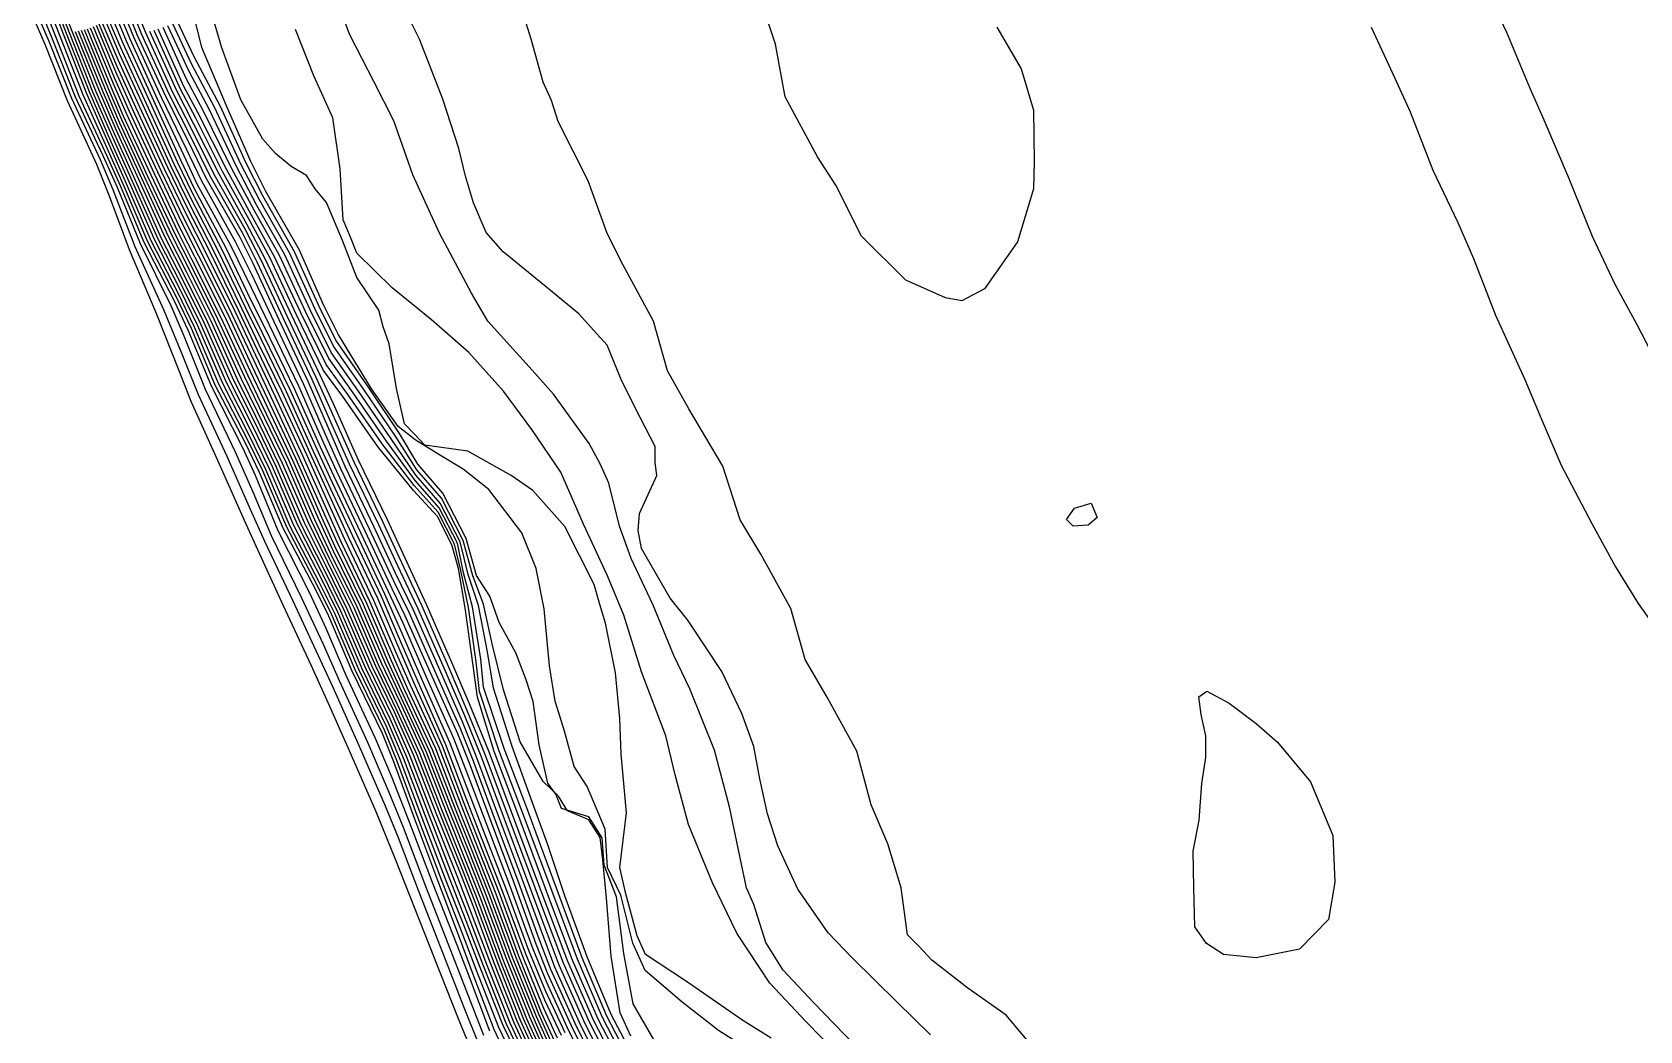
# Model space of a CAD drawing. Header units: feet. Extents: x 333642 to 335017, y 470420 to 471851.
# Drawn here: x 333876.8 to 333989.6, y 470702.4 to 470772.5 of the extents above; entities that cross this region are included whole.
import ezdxf

# ---------------------------------------------------------------- set-up
doc = ezdxf.new("R2010")
doc.units = ezdxf.units.FT
doc.header["$MEASUREMENT"] = 0
doc.layers.add('Contour', color=7, linetype='CONTINUOUS', true_color=0xffffff)

msp = doc.modelspace()

# ---------------------------------------------------------------- linework, layer by layer
at = {"layer": 'Contour', "color": 18, "linetype": 'Continuous', "true_color": 0x000000}
for points, elevation in [([(333911.263081, 470698.19137), (333909.224486, 470702.547256), (333907.68865, 470706.574592), (333906.810969, 470708.914735), (333905.262623, 470712.977856), (333903.651291, 470717.2946), (333902.181967, 470721.307707), (333901.384229, 470723.288186), (333899.265782, 470727.667094), (333897.621905, 470731.534296), (333896.695387, 470733.423621), (333894.426125, 470737.692529), (333892.773933, 470741.607499), (333891.784584, 470743.656234), (333889.663537, 470747.728764), (333887.99169, 470751.692299), (333886.93847, 470753.895243), (333884.931101, 470757.783213), (333883.23361, 470761.779409), (333882.089303, 470764.349113), (333880.402699, 470768.080553), (333878.775379, 470772.240797), (333877.321029, 470775.973771)], -19.5), ([(333911.629674, 470698.339643), (333909.539719, 470702.688684), (333907.964547, 470706.737004), (333906.974752, 470709.327415), (333905.538552, 470713.028483), (333903.902247, 470717.358475), (333902.407408, 470721.392961), (333901.527966, 470723.534116), (333899.498021, 470727.724689), (333897.832394, 470731.62613), (333896.817419, 470733.693055), (333894.676029, 470737.756848), (333892.996043, 470741.710759), (333891.905733, 470743.964362), (333889.92667, 470747.789464), (333888.217275, 470751.786631), (333887.062532, 470754.185346), (333885.176183, 470757.840157), (333883.442871, 470761.858306), (333882.221129, 470764.604791), (333880.660725, 470768.147739), (333879.026583, 470772.334449), (333877.471169, 470776.410631)], -19), ([(333911.936312, 470698.522429), (333909.84375, 470702.82775), (333908.237784, 470706.887877), (333907.131871, 470709.742178), (333905.812929, 470713.086171), (333904.153782, 470717.423679), (333902.635718, 470721.47568), (333901.670033, 470723.782662), (333899.730855, 470727.781155), (333898.046031, 470731.713066), (333896.937856, 470733.96591), (333894.926391, 470737.820086), (333893.221643, 470741.808112), (333892.0258, 470744.276208), (333890.18975, 470747.850919), (333888.445647, 470751.876965), (333887.184272, 470754.478743), (333885.420693, 470757.898814), (333883.653953, 470761.935121), (333882.350503, 470764.848109), (333880.883176, 470768.192661), (333879.234567, 470772.381652), (333877.660277, 470776.488458)], -18.5), ([(333912.068832, 470698.785507), (333910.09392, 470702.901746), (333908.473418, 470706.99594), (333907.259916, 470710.151965), (333906.084968, 470713.152685), (333904.40556, 470717.49092), (333902.866671, 470721.556253), (333901.810927, 470724.032839), (333899.96397, 470727.836988), (333898.262499, 470731.795548), (333897.057193, 470734.241326), (333895.17679, 470737.882912), (333893.450343, 470741.900157), (333892.145469, 470744.590623), (333890.45225, 470747.913993), (333888.67643, 470751.963873), (333887.304258, 470754.774452), (333885.664245, 470757.959786), (333883.86661, 470762.010208), (333882.478551, 470765.094042), (333881.104307, 470768.239558), (333879.44317, 470772.427863), (333877.851999, 470776.562058)], -18), ([(333912.199199, 470699.050517), (333910.344156, 470702.973512), (333908.712823, 470707.094589), (333907.391518, 470710.56429), (333906.353809, 470713.229919), (333904.657218, 470717.560948), (333903.100029, 470721.635098), (333901.951121, 470724.283747), (333900.197047, 470727.892666), (333898.481488, 470731.87401), (333897.175929, 470734.518474), (333895.426809, 470737.945974), (333893.68176, 470741.987482), (333892.265432, 470744.906474), (333890.713632, 470747.979551), (333888.909248, 470752.047926), (333887.423074, 470755.071503), (333885.906443, 470758.023683), (333884.08059, 470762.083926), (333882.605599, 470765.34205), (333881.323862, 470768.288805), (333879.652196, 470772.473381), (333878.046111, 470776.631756)], -17.5), ([(333917.378991, 470698.709572), (333915.303852, 470702.817497), (333913.483786, 470706.907147), (333912.464678, 470709.612142), (333911.230279, 470712.953745), (333909.55934, 470717.442803), (333908.011485, 470721.599589), (333906.997856, 470724.118656), (333905.407841, 470727.754622), (333903.556029, 470731.940924), (333902.315006, 470734.541831), (333900.810652, 470737.772081), (333898.778799, 470742.024961), (333897.550141, 470744.816358), (333896.177353, 470747.995403), (333894.116935, 470752.358859), (333892.326214, 470756.262375), (333891.410323, 470758.093921), (333889.021331, 470762.250771), (333887.805018, 470764.762695), (333886.175264, 470768.021378), (333884.222592, 470772.259733), (333882.668187, 470776.099171)], -9), ([(333917.552126, 470699.107979), (333915.611751, 470702.932492), (333913.778124, 470707.056009), (333912.585886, 470710.2206), (333911.509708, 470713.105786), (333909.863512, 470717.535864), (333908.30112, 470721.718285), (333907.156407, 470724.539547), (333905.719662, 470727.872266), (333903.862173, 470732.08742), (333902.439676, 470735.101288), (333901.125453, 470737.924979), (333899.086443, 470742.180625), (333897.685881, 470745.348357), (333896.467364, 470748.122426), (333894.419545, 470752.44129), (333892.610911, 470756.362453), (333891.571138, 470758.401819), (333889.307269, 470762.377604), (333887.927521, 470765.190766), (333886.436731, 470768.13616), (333884.498132, 470772.361527), (333882.831294, 470776.499205)], -8.5), ([(333917.72056, 470699.509246), (333915.91771, 470703.04402), (333914.077126, 470707.185141), (333912.704008, 470710.832946), (333911.783358, 470713.279656), (333910.168157, 470717.633742), (333908.595866, 470721.830723), (333907.317316, 470724.956613), (333906.028794, 470727.991699), (333904.172676, 470732.220243), (333902.566274, 470735.657733), (333901.435239, 470738.090421), (333899.39778, 470742.328445), (333897.817739, 470745.88564), (333896.752156, 470748.265792), (333894.723079, 470752.52725), (333892.901647, 470756.457981), (333891.729442, 470758.711672), (333889.595341, 470762.496374), (333888.050579, 470765.611398), (333886.701253, 470768.247583), (333884.788491, 470772.442085), (333883.120431, 470776.601863)], -8), ([(333978.257313, 470776.582789), (333980.197718, 470772.483111), (333981.849306, 470768.564312), (333982.75172, 470766.488665), (333984.537158, 470762.333628), (333986.208986, 470758.176574), (333987.805218, 470754.810224), (333989.325238, 470752.016647), (333991.324036, 470748.153069)], -2), ([(333908.490977, 470702.127919), (333907.276307, 470705.252578), (333906.180113, 470708.084617), (333904.426842, 470712.577334), (333902.86974, 470716.715952), (333901.866556, 470719.159396), (333900.363057, 470722.658133), (333898.38605, 470726.978988), (333897.244303, 470729.533891), (333895.712389, 470732.842825), (333893.607544, 470737.16477), (333892.323408, 470740.223005), (333891.095026, 470743.025361), (333888.990618, 470747.42299), (333887.490168, 470751.174073), (333886.563984, 470753.289313), (333884.414515, 470757.632637), (333882.800368, 470761.593856), (333881.813577, 470763.82218), (333879.865701, 470767.91969), (333878.260512, 470771.983981), (333877.073485, 470774.880308)], -20.5), ([(333908.909079, 470702.412681), (333907.418487, 470706.405083), (333906.639789, 470708.461095), (333904.899738, 470712.854761), (333903.296976, 470717.080056), (333902.017965, 470720.306437), (333900.904755, 470722.945495), (333898.839269, 470727.353468), (333897.433814, 470730.653094), (333896.28575, 470733.140749), (333894.086385, 470737.512148), (333892.494952, 470741.397675), (333891.609509, 470743.333752), (333889.395684, 470747.660412), (333887.765177, 470751.589565), (333886.809383, 470753.608441), (333884.685819, 470757.727382), (333883.026412, 470761.698083), (333881.957047, 470764.088247), (333880.134178, 470768.002896), (333878.515326, 470772.120919), (333877.192679, 470775.42781)], -20), ([(333916.875823, 470698.344593), (333914.730579, 470702.579209), (333912.989837, 470706.436778), (333912.172864, 470708.524066), (333910.662662, 470712.693103), (333908.958087, 470717.247179), (333907.484977, 470721.218804), (333906.665569, 470723.278826), (333904.777711, 470727.50079), (333902.960043, 470731.586563), (333902.062214, 470733.436154), (333900.171957, 470737.489343), (333898.180257, 470741.676031), (333897.255505, 470743.707504), (333895.535808, 470747.652751), (333893.476337, 470751.944411), (333892.21531, 470754.549149), (333890.762924, 470757.526942), (333888.408068, 470761.813249), (333887.476393, 470763.802759), (333885.620703, 470767.782477), (333883.694186, 470772.001241), (333882.485298, 470774.95935)], -10), ([(333917.135926, 470698.504012), (333915.01289, 470702.702194), (333913.20726, 470706.737536), (333912.335453, 470709.015349), (333910.946374, 470712.819695), (333909.256543, 470717.35207), (333907.727621, 470721.47302), (333906.840405, 470723.696564), (333905.094366, 470727.636523), (333903.255652, 470731.777556), (333902.18981, 470733.984814), (333900.492331, 470737.628065), (333898.476259, 470741.857947), (333897.404454, 470744.263265), (333895.859873, 470747.828302), (333893.794657, 470752.173857), (333892.256061, 470755.444853), (333891.096022, 470757.78214), (333888.712708, 470762.029674), (333887.645439, 470764.276956), (333885.899957, 470767.901407), (333883.9568, 470772.137372), (333882.573506, 470775.5319)], -9.5), ([(333934.479582, 470701.458758), (333931.631281, 470704.396392), (333929.489784, 470706.690348), (333928.270425, 470708.628275), (333927.419688, 470711.300296), (333926.911256, 470712.482125), (333926.566398, 470714.123807), (333925.733902, 470718.149051), (333924.665982, 470722.135926), (333922.933371, 470726.437893), (333921.826051, 470728.757693), (333920.37005, 470732.298853), (333918.839249, 470735.56332), (333917.999933, 470737.843001), (333917.267668, 470740.860563), (333916.664767, 470742.201451), (333915.89503, 470743.644552), (333913.390871, 470747.100681), (333911.884738, 470748.778254), (333908.781024, 470752.209596), (333907.63339, 470754.183079), (333905.395285, 470758.394746), (333903.528901, 470762.482096), (333902.184383, 470766.259348), (333900.813413, 470768.985752), (333899.069987, 470772.35086), (333898.248163, 470774.635505)], -2.5), ([(333939.815005, 470702.165593), (333937.481979, 470704.456769), (333934.318857, 470707.570381), (333932.648435, 470709.326113), (333930.510427, 470712.38908), (333929.122253, 470715.422187), (333928.378604, 470717.66228), (333927.86174, 470720.117988), (333927.441459, 470722.387217), (333926.583206, 470724.709063), (333925.1886, 470727.641697), (333922.801833, 470731.235956), (333921.563257, 470732.795644), (333919.544271, 470736.278517), (333919.316045, 470737.540157), (333919.419683, 470738.73209), (333920.625969, 470741.400706), (333920.50179, 470742.29499), (333920.50253, 470743.423694), (333919.109649, 470746.13839), (333918.123215, 470748.126455), (333917.152812, 470750.535642), (333916.196666, 470751.576052), (333915.163916, 470752.735981), (333912.785752, 470754.694324), (333909.85093, 470757.0817), (333908.662172, 470758.430461), (333907.784286, 470760.515439), (333907.21582, 470762.390877), (333906.744786, 470764.332244), (333905.632958, 470767.775956), (333903.979685, 470771.984949), (333902.33443, 470775.333488)], -2), ([(333907.730165, 470700.838587), (333906.719627, 470703.277804), (333905.037923, 470707.529893), (333903.33652, 470711.875998), (333902.269305, 470714.534551), (333900.937411, 470717.8039), (333899.074477, 470722.087451), (333897.611263, 470725.394997), (333896.386958, 470728.077975), (333894.423625, 470732.296274), (333892.761984, 470735.915722), (333891.706583, 470738.236441), (333889.838004, 470742.434453), (333887.987631, 470746.580424), (333887.177639, 470748.622052), (333885.533026, 470752.789573), (333883.646113, 470757.224117), (333882.240841, 470760.975636), (333881.365071, 470763.212581), (333879.300092, 470767.676298), (333877.745474, 470771.62023), (333876.826046, 470773.727478)], -21.5), ([(333908.06353, 470701.737572), (333907.146636, 470704.006975), (333905.658951, 470707.796385), (333903.920227, 470712.274882), (333902.511711, 470715.982666), (333901.595921, 470718.209767), (333899.782892, 470722.39184), (333897.936376, 470726.531053), (333897.053779, 470728.442092), (333895.123245, 470732.578064), (333893.142741, 470736.764068), (333892.141447, 470739.001718), (333890.49101, 470742.719194), (333888.490427, 470747.042019), (333887.341753, 470749.891271), (333886.06711, 470753.001128), (333884.047726, 470757.432168), (333882.502022, 470761.430978), (333881.629469, 470763.539766), (333879.597894, 470767.829289), (333878.012088, 470771.827105), (333876.951739, 470774.307659)], -21), ([(333913.933131, 470702.1235), (333912.774583, 470704.601721), (333911.410215, 470707.901874), (333909.827618, 470712.177845), (333908.166809, 470716.396643), (333907.349051, 470718.502994), (333905.840613, 470722.503288), (333903.869148, 470726.961836), (333902.588807, 470729.938517), (333901.313266, 470732.907697), (333899.309732, 470737.144811), (333897.779954, 470740.438645), (333896.564087, 470743.075225), (333894.668341, 470747.253826), (333892.875472, 470750.944142), (333891.794505, 470753.183727), (333889.874151, 470757.153807), (333887.969524, 470760.796587), (333886.782345, 470763.228905), (333884.842989, 470767.459958), (333883.038538, 470771.396614), (333882.166378, 470773.442997)], -11.5), ([(333914.196707, 470702.294551), (333912.844715, 470705.211461), (333911.660584, 470708.078795), (333910.093128, 470712.331322), (333908.379281, 470716.732875), (333907.459515, 470719.109512), (333906.104877, 470722.666711), (333904.153804, 470727.108429), (333902.70453, 470730.470564), (333901.567241, 470733.064846), (333899.593231, 470737.257691), (333897.889895, 470740.886194), (333896.801451, 470743.211898), (333894.938621, 470747.350681), (333893.001486, 470751.321046), (333892.028323, 470753.311539), (333890.150385, 470757.224969), (333888.083545, 470761.13922), (333887.011013, 470763.360925), (333885.093811, 470767.564128), (333883.207258, 470771.68789), (333882.308618, 470773.822872)], -11), ([(333916.618977, 470698.189602), (333914.462914, 470702.445012), (333912.917558, 470705.825194), (333911.921537, 470708.295076), (333910.379628, 470712.520849), (333908.665411, 470717.022264), (333907.469906, 470720.173831), (333906.388272, 470722.93577), (333904.462754, 470727.294291), (333902.830164, 470731.028697), (333901.816473, 470733.236424), (333899.878381, 470737.369397), (333898.001042, 470741.331075), (333897.043406, 470743.374129), (333895.221008, 470747.475292), (333893.178778, 470751.672932), (333892.19167, 470753.672403), (333890.438843, 470757.327273), (333888.204556, 470761.494373), (333887.25179, 470763.510553), (333885.353091, 470767.672487), (333883.445033, 470771.853613), (333882.397487, 470774.389457)], -10.5), ([(333927.492131, 470700.84624), (333924.944457, 470702.473416), (333922.411155, 470704.455942), (333919.817283, 470706.682778), (333918.953998, 470708.59261), (333918.104132, 470711.957172), (333917.173305, 470713.897478), (333917.007248, 470716.59643), (333915.749631, 470719.587069), (333914.843364, 470720.972464), (333914.162239, 470723.457799), (333913.491409, 470725.557508), (333913.092787, 470728.044725), (333912.739558, 470732.030817), (333912.178643, 470734.87768), (333911.151189, 470737.373939), (333908.844159, 470740.408244), (333907.044425, 470741.82643), (333905.35324, 470742.865894), (333903.692308, 470743.883372), (333902.486394, 470744.83387), (333900.630477, 470747.478147), (333898.295212, 470751.300704), (333897.253694, 470753.370589), (333895.580907, 470757.184627), (333893.216151, 470761.317555), (333892.166008, 470763.415477), (333890.451461, 470767.328748), (333888.715193, 470771.40144), (333888.201019, 470773.494403)], -4), ([(333928.637172, 470701.930727), (333926.663864, 470703.163905), (333922.702444, 470705.903304), (333919.827517, 470707.797087), (333919.250455, 470709.095451), (333918.455147, 470712.053507), (333918.033168, 470713.896428), (333918.509267, 470717.734555), (333918.128369, 470721.854089), (333918.035748, 470724.359621), (333917.720741, 470727.556205), (333917.039566, 470731.038329), (333916.634152, 470732.338529), (333916.228639, 470733.755297), (333914.184276, 470737.813247), (333911.940282, 470740.336424), (333910.404986, 470741.385527), (333907.368522, 470743.094239), (333904.364609, 470743.528615), (333903.638805, 470744.280956), (333902.92521, 470745.012697), (333902.366878, 470747.498237), (333901.863115, 470750.63438), (333901.447523, 470751.812576), (333901.133222, 470752.987561), (333899.590926, 470755.277162), (333898.576904, 470757.872829), (333897.475017, 470760.53324), (333896.668413, 470761.504745), (333896.058331, 470762.438425), (333894.998283, 470763.054436), (333893.880851, 470763.969901), (333893.003485, 470764.975061), (333891.469015, 470767.731246), (333890.131119, 470771.384343), (333889.255306, 470774.338017)], -3.5), ([(333946.590756, 470701.779538), (333945.116337, 470703.533825), (333942.436804, 470705.428736), (333939.917212, 470707.405406), (333939.035363, 470708.356986), (333938.201126, 470709.177659), (333937.750762, 470712.463903), (333936.834666, 470715.56557), (333935.64671, 470718.300159), (333934.650366, 470722.058911), (333932.590907, 470725.804699), (333931.037107, 470728.497008), (333930.033144, 470732.063801), (333927.91834, 470735.876832), (333926.461205, 470738.28405), (333925.247863, 470742.041438), (333922.865751, 470746.078285), (333921.374874, 470748.727743), (333920.384634, 470752.224093), (333918.094851, 470756.446326), (333917.127408, 470758.4403), (333915.805991, 470762.054013), (333913.702341, 470766.227844), (333913.232963, 470767.683173), (333912.654036, 470768.985624), (333911.826875, 470771.986311), (333911.244019, 470773.853859)], -1.5), ([(333944.480837, 470772.827907), (333946.172163, 470769.92291), (333947.032833, 470767.014304), (333947.094324, 470763.378507), (333947.038955, 470761.493628), (333945.914229, 470757.774391), (333943.609067, 470754.487217), (333942.020998, 470753.640241), (333940.869161, 470753.855527), (333938.100032, 470755.095072), (333934.97069, 470758.182361), (333933.187147, 470761.757285), (333931.903966, 470763.746616), (333929.622807, 470767.958579), (333928.940477, 470771.641191), (333928.016449, 470774.475872)], -1), ([(333912.327834, 470699.316701), (333910.594059, 470703.043788), (333908.955425, 470707.184964), (333907.528031, 470710.976713), (333906.618521, 470713.319895), (333904.908364, 470717.63456), (333903.335536, 470721.712664), (333902.091061, 470724.534568), (333900.429768, 470727.948657), (333898.702691, 470731.948882), (333897.294562, 470734.796542), (333895.676032, 470738.009902), (333893.915514, 470742.070664), (333892.386394, 470745.222633), (333890.973345, 470748.048463), (333889.143725, 470752.129696), (333887.541316, 470755.368937), (333886.146882, 470758.091121), (333884.29564, 470762.156643), (333882.732001, 470765.591562), (333881.54158, 470768.340777), (333879.861452, 470772.518501)], -17), ([(333912.455146, 470699.583347), (333910.843253, 470703.113256), (333909.200676, 470707.268126), (333907.670909, 470711.386593), (333906.878103, 470713.424765), (333905.158578, 470717.712611), (333903.572925, 470721.789439), (333902.231165, 470724.784557), (333900.661812, 470728.005416), (333898.925805, 470732.020586), (333897.413589, 470735.074738), (333895.924042, 470738.075317), (333894.151232, 470742.150268), (333892.509062, 470745.537982), (333891.230827, 470748.121605), (333889.379483, 470752.209757), (333887.65959, 470755.6658), (333886.385142, 470758.162725), (333884.511502, 470762.228732), (333882.858138, 470765.841972), (333881.757199, 470768.395849), (333880.070741, 470772.563512)], -16.5), ([(333912.584608, 470699.841622), (333911.072732, 470703.173116), (333909.423016, 470707.328016), (333907.864063, 470711.533237), (333907.024685, 470713.690666), (333905.38409, 470717.774775), (333903.793988, 470721.854832), (333902.355074, 470725.033182), (333900.892859, 470728.063394), (333899.150533, 470732.089537), (333897.533502, 470735.352286), (333896.170425, 470738.142829), (333894.388547, 470742.226847), (333892.634146, 470745.851408), (333891.485505, 470748.199868), (333889.616144, 470752.288687), (333887.778509, 470755.961145), (333886.620797, 470758.239133), (333884.727914, 470762.300573), (333882.984423, 470766.092633), (333881.970453, 470768.454397), (333880.279872, 470772.608699)], -16), ([(333912.712731, 470700.10039), (333911.296817, 470703.23274), (333909.64093, 470707.382181), (333908.069912, 470711.619042), (333907.146838, 470713.990108), (333905.603979, 470717.834889), (333904.012793, 470721.916441), (333902.47605, 470725.281901), (333901.122587, 470728.123036), (333899.37658, 470732.156143), (333897.654789, 470735.628426), (333896.414766, 470738.213045), (333894.627095, 470742.300945), (333892.762352, 470746.161812), (333891.736796, 470748.284152), (333889.853332, 470752.367062), (333887.898689, 470756.254035), (333886.85341, 470758.320993), (333884.944611, 470762.372555), (333883.111296, 470766.342854), (333882.181075, 470768.516799), (333880.48865, 470772.654349)], -15.5), ([(333912.839096, 470700.361041), (333911.519152, 470703.294612), (333909.859324, 470707.434935), (333908.278804, 470711.698584), (333907.267896, 470714.290519), (333905.822948, 470717.897531), (333904.23287, 470721.976798), (333902.597923, 470725.530336), (333901.350673, 470728.184784), (333899.603656, 470732.22081), (333897.77793, 470735.902417), (333896.65665, 470738.286564), (333894.866519, 470742.373095), (333892.894383, 470746.468111), (333891.984105, 470748.375372), (333890.090665, 470752.445467), (333888.020749, 470756.543539), (333887.082535, 470758.408967), (333885.161322, 470762.445073), (333883.23923, 470766.591902), (333882.388793, 470768.583434), (333880.696882, 470772.700747)], -15), ([(333912.964089, 470700.622925), (333911.739491, 470703.359094), (333910.077953, 470707.486683), (333908.4904, 470711.772448), (333907.388389, 470714.590855), (333906.040705, 470717.963184), (333904.453974, 470722.036271), (333902.721055, 470725.777932), (333901.576793, 470728.249078), (333899.831476, 470732.283935), (333897.909818, 470736.174835), (333896.894376, 470738.366631), (333895.103649, 470742.449641), (333893.110052, 470746.628805), (333892.137849, 470748.68058), (333890.335873, 470752.538527), (333888.250632, 470756.679436), (333887.236772, 470758.698662), (333885.393521, 470762.54438), (333883.430096, 470766.778771), (333882.521149, 470768.864951), (333880.907611, 470772.76714)], -14.5), ([(333913.088125, 470700.885351), (333911.95759, 470703.426543), (333910.296576, 470707.537818), (333908.704373, 470711.841198), (333907.508817, 470714.890136), (333906.25695, 470718.03235), (333904.675857, 470722.095239), (333902.845806, 470726.024124), (333901.800623, 470728.316358), (333900.059758, 470732.345917), (333898.045548, 470736.446279), (333897.128355, 470738.451504), (333895.340021, 470742.526005), (333893.353217, 470746.738009), (333892.26353, 470749.04991), (333890.582716, 470752.636794), (333888.513256, 470756.771119), (333887.368781, 470759.045151), (333885.630316, 470762.655756), (333883.659131, 470766.916427), (333882.608761, 470769.280154), (333881.118883, 470772.850408)], -14), ([(333913.214549, 470701.14994), (333912.169871, 470703.497044), (333910.514962, 470707.588727), (333908.92041, 470711.905377), (333907.629652, 470715.18744), (333906.471368, 470718.105553), (333904.898262, 470722.154095), (333902.978523, 470726.270561), (333902.026449, 470728.392807), (333900.294032, 470732.418547), (333898.228897, 470736.659299), (333897.315154, 470738.678505), (333895.581925, 470742.612601), (333893.604974, 470746.844178), (333892.387645, 470749.422616), (333890.828809, 470752.737425), (333888.7801, 470756.855921), (333887.495708, 470759.394787), (333885.865603, 470762.766837), (333883.891679, 470767.042136), (333882.692895, 470769.70059), (333881.328256, 470772.941134)], -13.5), ([(333913.345995, 470701.41849), (333912.372881, 470703.570547), (333910.732885, 470707.639792), (333909.138207, 470711.96551), (333907.751338, 470715.481902), (333906.683636, 470718.183335), (333905.120927, 470722.213246), (333903.121758, 470726.518987), (333902.255769, 470728.479993), (333900.536789, 470732.504235), (333898.481728, 470736.77926), (333897.435537, 470739.107167), (333895.83104, 470742.718618), (333893.866847, 470746.952546), (333892.509028, 470749.801376), (333891.073605, 470752.841406), (333889.050393, 470756.935204), (333887.61842, 470759.746125), (333886.098891, 470762.878709), (333884.127006, 470767.157706), (333882.774553, 470770.123893), (333881.535272, 470773.040506)], -13), ([(333913.476848, 470701.685522), (333912.572954, 470703.648101), (333910.950122, 470707.69139), (333909.357473, 470712.022103), (333907.88786, 470715.77639), (333906.906757, 470718.28414), (333905.358631, 470722.309271), (333903.352341, 470726.696298), (333902.38387, 470728.909738), (333900.795177, 470732.625694), (333898.751604, 470736.905685), (333897.553771, 470739.545737), (333896.078204, 470742.830102), (333894.131793, 470747.056089), (333892.630184, 470750.182412), (333891.316542, 470752.94975), (333889.323358, 470757.010348), (333887.737757, 470760.097764), (333886.329724, 470762.992387), (333884.364423, 470767.26483), (333882.860244, 470770.54807), (333881.746026, 470773.159603)], -12.5), ([(333913.673546, 470701.926843), (333912.705648, 470703.999064), (333911.176748, 470707.776167), (333909.587577, 470712.091833), (333908.02786, 470716.080748), (333907.12973, 470718.391903), (333905.599877, 470722.408505), (333903.608397, 470726.838116), (333902.486478, 470729.424129), (333901.055584, 470732.762188), (333899.02887, 470737.028275), (333897.668318, 470739.990912), (333896.322774, 470742.948476), (333894.399175, 470747.156079), (333892.752022, 470750.563951), (333891.55704, 470753.063499), (333889.598208, 470757.082744), (333887.854532, 470760.44835), (333886.557674, 470763.108822), (333884.603287, 470767.365089), (333882.94946, 470770.973061), (333881.958432, 470773.29611)], -12), ([(333917.885994, 470699.906053), (333916.213516, 470703.154711), (333914.379363, 470707.298587), (333912.821656, 470711.441693), (333912.049778, 470713.479664), (333910.472276, 470717.739197), (333908.895015, 470721.938669), (333907.481668, 470725.367594), (333906.334255, 470728.115027), (333904.486231, 470732.342343), (333902.697172, 470736.205873), (333901.738478, 470738.272162), (333899.711413, 470742.471901), (333897.947708, 470746.423218), (333897.03052, 470748.42831), (333895.026868, 470752.618371), (333893.197394, 470756.550769), (333891.88627, 470759.021938), (333889.88462, 470762.60877), (333888.171765, 470766.033106), (333886.961627, 470768.366428), (333885.07954, 470772.522403)], -7.5), ([(333918.058681, 470700.284618), (333916.519787, 470703.261028), (333914.715079, 470707.389944), (333913.136886, 470711.612638), (333912.251966, 470713.95708), (333910.805001, 470717.842588), (333909.21686, 470722.03928), (333908.062454, 470725.840113), (333907.721677, 470728.230078), (333907.197365, 470732.099799), (333906.733491, 470734.875888), (333906.254195, 470736.531891), (333905.242437, 470738.50528), (333903.564533, 470740.348686), (333901.048131, 470743.455511), (333898.601313, 470746.934404), (333897.256136, 470748.756778), (333895.34767, 470752.707885), (333893.50758, 470756.639056), (333892.041109, 470759.336072), (333890.174248, 470762.716346), (333888.292579, 470766.453112), (333887.216872, 470768.494496), (333885.370602, 470772.603664)], -7), ([(333918.228656, 470700.664112), (333916.824016, 470703.368773), (333915.055211, 470707.474415), (333913.477652, 470711.72599), (333912.441887, 470714.460348), (333911.136881, 470717.953615), (333909.542517, 470722.137133), (333908.198377, 470726.24455), (333907.971205, 470728.313855), (333907.425808, 470732.134117), (333906.880801, 470734.734389), (333906.447635, 470736.578022), (333905.298876, 470738.808928), (333903.624653, 470740.684245), (333901.367468, 470743.622603), (333898.960475, 470747.070154), (333897.445317, 470749.174359), (333895.675926, 470752.798454), (333893.828227, 470756.725399), (333892.196404, 470759.655718), (333890.467546, 470762.82265), (333888.43484, 470766.848335), (333887.462309, 470768.662718), (333885.665427, 470772.689074)], -6.5), ([(333918.396335, 470701.043751), (333917.123549, 470703.479907), (333915.396018, 470707.554776), (333913.825155, 470711.82253), (333912.661092, 470714.970704), (333911.5036, 470718.085917), (333909.927214, 470722.251201), (333908.475994, 470726.536603), (333908.292968, 470728.520823), (333907.706279, 470732.176274), (333907.082809, 470734.576191), (333906.650342, 470736.636048), (333905.363061, 470739.12869), (333903.679081, 470741.040445), (333901.682921, 470743.792286), (333899.327586, 470747.194289), (333897.625526, 470749.598318), (333896.001107, 470752.89532), (333894.175862, 470756.815982), (333892.389552, 470759.996719), (333890.810046, 470762.949283), (333888.826475, 470766.983791), (333887.65214, 470769.189961), (333886.010596, 470772.805129)], -6), ([(333918.563157, 470701.421216), (333917.41738, 470703.596008), (333915.736569, 470707.632671), (333914.177713, 470711.90549), (333912.982958, 470715.499133), (333911.977139, 470718.250086), (333910.483717, 470722.393355), (333909.168944, 470726.468743), (333908.755653, 470729.020748), (333908.114834, 470732.26488), (333907.409994, 470734.442514), (333906.846493, 470736.733148), (333905.436367, 470739.459951), (333903.734164, 470741.412216), (333901.992898, 470743.966416), (333899.701237, 470747.309007), (333897.798676, 470750.025838), (333896.322368, 470752.999681), (333894.525762, 470756.906168), (333892.587043, 470760.335021), (333891.152224, 470763.070143), (333889.226869, 470767.094078), (333887.827769, 470769.725116), (333886.35049, 470772.932735)], -5.5), ([(333918.796426, 470702.071692), (333918.050376, 470703.71486), (333917.41691, 470707.68637), (333917.089169, 470711.747711), (333916.841636, 470714.444452), (333916.650647, 470715.994875), (333915.872517, 470717.252774), (333914.371204, 470717.876998), (333913.726169, 470718.897221), (333912.649741, 470719.939484), (333911.048186, 470722.708908), (333909.876576, 470726.351213), (333909.116107, 470729.49672), (333908.47682, 470732.363748), (333907.724106, 470734.355466), (333907.047125, 470736.844263), (333905.520129, 470739.79855), (333903.794987, 470741.793842), (333902.29572, 470744.146892), (333900.079856, 470747.416785), (333897.966707, 470750.45404), (333896.638831, 470753.112792), (333894.877133, 470756.99694), (333892.789956, 470760.669073), (333891.492965, 470763.187058), (333889.632969, 470767.184839), (333887.993212, 470770.262218), (333886.683723, 470773.074168)], -5), ([(333920.43732, 470701.790196), (333918.964067, 470704.33569), (333918.308071, 470707.875066), (333917.791864, 470711.837817), (333916.933881, 470714.071154), (333916.787819, 470715.978565), (333915.851335, 470717.456587), (333913.939089, 470718.043832), (333913.553787, 470719.051533), (333912.97584, 470719.820316), (333912.38865, 470722.51063), (333911.966213, 470725.550407), (333911.469984, 470727.062663), (333910.738274, 470728.965825), (333909.580913, 470731.081139), (333908.922766, 470732.919299), (333907.992048, 470734.387798), (333907.250818, 470736.970556), (333905.615599, 470740.140814), (333903.865468, 470742.179672), (333902.589659, 470744.335607), (333900.461696, 470747.520423), (333898.131572, 470750.879991), (333896.949587, 470753.235969), (333895.22914, 470757.089368), (333892.999338, 470760.9972), (333891.831221, 470763.301674), (333890.041991, 470767.261397), (333888.152289, 470770.795521), (333887.008888, 470773.231832)], -4.5), ([(333933.144358, 470700.984784), (333931.110605, 470703.08436), (333928.563048, 470705.778516), (333926.239018, 470709.303726), (333924.521403, 470712.827834), (333922.855081, 470716.903148), (333921.920374, 470720.39618), (333921.253433, 470723.129964), (333919.547129, 470727.622558), (333918.325537, 470731.603308), (333917.177773, 470734.343968), (333915.480035, 470737.967504), (333913.886632, 470741.629176), (333911.866243, 470744.621946), (333909.873672, 470747.314707), (333907.454645, 470750.007384), (333904.826756, 470752.300498), (333902.080268, 470754.547798), (333899.585408, 470756.982735), (333899.154115, 470758.095145), (333898.642864, 470759.325019), (333898.417717, 470762.896951), (333897.903131, 470766.477664), (333896.566129, 470769.410137), (333895.281561, 470772.673746)], -3), ([(333970.715462, 470772.844), (333972.388709, 470769.263133), (333973.461091, 470766.905362), (333975.033863, 470762.804071), (333976.802774, 470759.126654), (333977.896949, 470756.603874), (333979.442232, 470752.643673), (333981.503276, 470748.1258), (333982.631921, 470745.400223), (333984.044592, 470742.122414), (333986.191074, 470738.015585), (333987.852546, 470734.979523), (333989.444803, 470732.416015), (333992.042928, 470728.770729)], -1.5), ([(333951.092807, 470739.455143), (333951.502374, 470738.44555), (333950.881778, 470737.909295), (333949.811803, 470737.831868), (333949.349244, 470738.313506), (333949.926639, 470739.102413), (333951.092807, 470739.455143)], -1), ([(333959.118075, 470723.139889), (333958.80011, 470724.631558), (333958.641394, 470725.878689), (333959.19435, 470726.261784), (333960.770206, 470725.43424), (333962.64544, 470723.997805), (333964.156692, 470722.696978), (333966.472284, 470719.913881), (333968.026612, 470716.13497), (333968.176098, 470712.877973), (333967.735909, 470710.250642), (333965.698851, 470708.164336), (333962.659603, 470707.570899), (333960.36439, 470707.80476), (333959.16313, 470708.569163), (333958.352701, 470709.727977), (333958.292946, 470712.475604), (333958.241794, 470715.038053), (333958.658286, 470717.22589), (333958.854265, 470719.793263), (333959.13578, 470721.622634), (333959.118075, 470723.139889)], -1)]:
    msp.add_lwpolyline(points, dxfattribs=dict(at, elevation=elevation))

doc.saveas('drawing.dxf')
